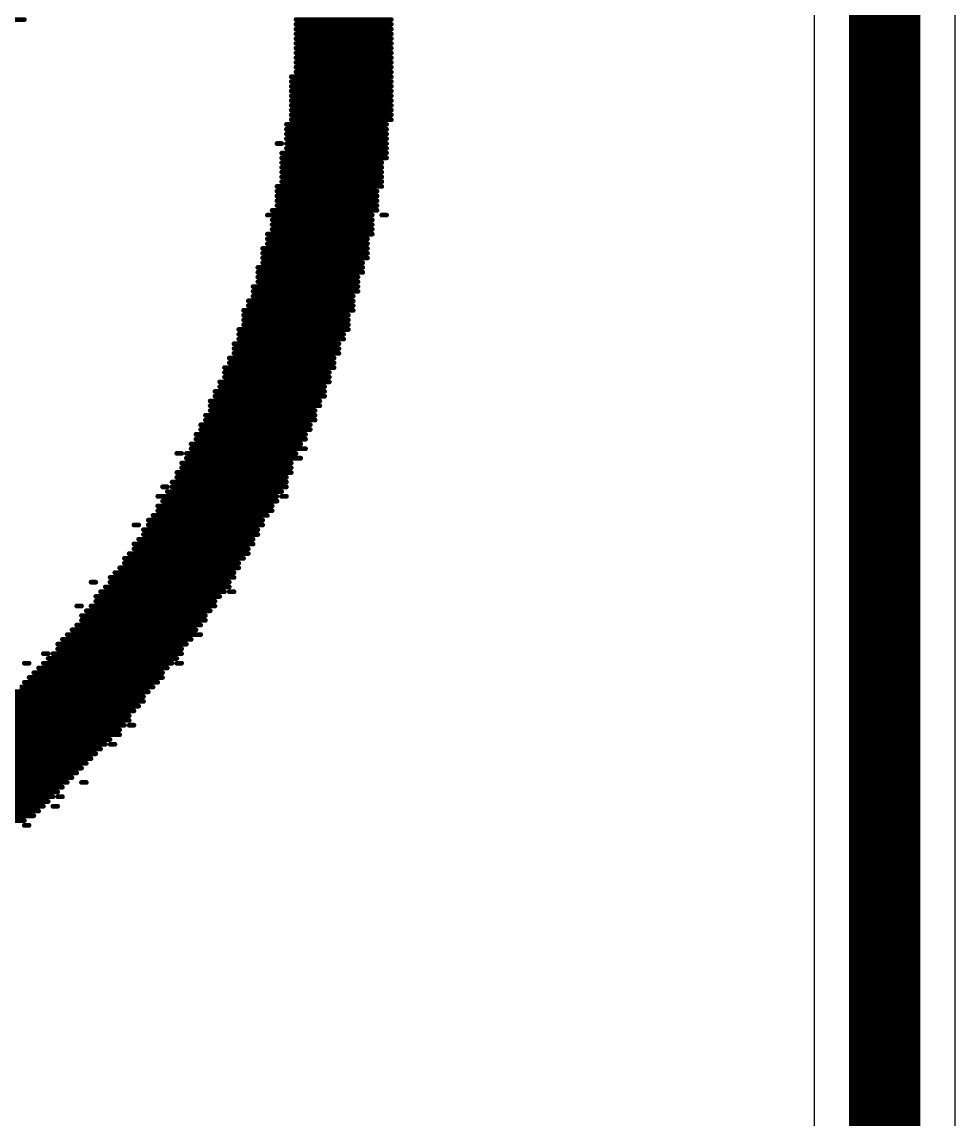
# Model space of a CAD drawing. Header units: inches. Extents: x -0.4 to 12.9, y -0.9 to 6.
# Drawn here: x 0.954 to 1.1497, y 1.9066 to 2.1368 of the extents above; entities that cross this region are included whole.
import ezdxf

# ---------------------------------------------------------------- set-up
doc = ezdxf.new("R2010")
doc.units = ezdxf.units.IN
doc.header["$MEASUREMENT"] = 0
doc.layers.add('Bottom Layer', color=5, linetype='Continuous')
doc.layers.add('Bottom Overlay', color=54, linetype='Continuous')

msp = doc.modelspace()

# ---------------------------------------------------------------- linework, layer by layer
at = {"layer": 'Bottom Layer'}
for p, q in [((1.12017, 2.25595), (1.12017, 1.77005)), ((1.14973, 1.77617), (1.14973, 2.24983))]:
    msp.add_line(p, q, dxfattribs=at)
at = {"layer": 'Bottom Layer', "const_width": 0.015}
msp.add_lwpolyline([(1.13495, 1.77005), (1.13495, 2.25595)], dxfattribs=at)
at = {"layer": 'Bottom Overlay', "const_width": 0.001}
for points in [[(0.77145, 2.13725), (0.95445, 2.13725)], [(1.01145, 2.13725), (1.03145, 2.13725)], [(1.01145, 2.13625), (1.03145, 2.13625)], [(1.01145, 2.13525), (1.03145, 2.13525)], [(1.01145, 2.13425), (1.03145, 2.13425)], [(1.01145, 2.13325), (1.03145, 2.13325)], [(1.01145, 2.13225), (1.03145, 2.13225)], [(1.01145, 2.13125), (1.03145, 2.13125)], [(1.01145, 2.13025), (1.03145, 2.13025)], [(1.01145, 2.12925), (1.03145, 2.12925)], [(1.01145, 2.12825), (1.03145, 2.12825)], [(1.01145, 2.12725), (1.03145, 2.12725)], [(1.01145, 2.12625), (1.03145, 2.12625)], [(1.01045, 2.12525), (1.03145, 2.12525)], [(1.01045, 2.12425), (1.03145, 2.12425)], [(1.01045, 2.12325), (1.03145, 2.12325)], [(1.01045, 2.12225), (1.03145, 2.12225)], [(1.01045, 2.12125), (1.03145, 2.12125)], [(1.01045, 2.12025), (1.03145, 2.12025)], [(1.01045, 2.11925), (1.03145, 2.11925)], [(1.01045, 2.11825), (1.03145, 2.11825)], [(1.01045, 2.11725), (1.03145, 2.11725)], [(1.00945, 2.11525), (1.03045, 2.11525)], [(1.00945, 2.11425), (1.03045, 2.11425)], [(1.01045, 2.11625), (1.03145, 2.11625)], [(1.00945, 2.11325), (1.03045, 2.11325)], [(1.00945, 2.11225), (1.03045, 2.11225)], [(1.00745, 2.11125), (1.00845, 2.11125)], [(1.00945, 2.11125), (1.03045, 2.11125)], [(1.00945, 2.11025), (1.03045, 2.11025)], [(1.00845, 2.10925), (1.03045, 2.10925)], [(1.00845, 2.10825), (1.03045, 2.10825)], [(1.00845, 2.10725), (1.02945, 2.10725)], [(1.00845, 2.10625), (1.02945, 2.10625)], [(1.00845, 2.10525), (1.02945, 2.10525)], [(1.00845, 2.10425), (1.02945, 2.10425)], [(1.00845, 2.10325), (1.02945, 2.10325)], [(1.00745, 2.10225), (1.02945, 2.10225)], [(1.00745, 2.10125), (1.02845, 2.10125)], [(1.00745, 2.10025), (1.02845, 2.10025)], [(1.00745, 2.09925), (1.02845, 2.09925)], [(1.00745, 2.09825), (1.02845, 2.09825)], [(1.00545, 2.09625), (1.02745, 2.09625)], [(1.00645, 2.09725), (1.02845, 2.09725)], [(1.02945, 2.09625), (1.03045, 2.09625)], [(1.00645, 2.09525), (1.02745, 2.09525)], [(1.00645, 2.09425), (1.02745, 2.09425)], [(1.00545, 2.09225), (1.02745, 2.09225)], [(1.00545, 2.09125), (1.02645, 2.09125)], [(1.00645, 2.09325), (1.02745, 2.09325)], [(1.00445, 2.08925), (1.02645, 2.08925)], [(1.00545, 2.09025), (1.02645, 2.09025)], [(1.00445, 2.08825), (1.02645, 2.08825)], [(1.00445, 2.08725), (1.02645, 2.08725)], [(1.00345, 2.08525), (1.02545, 2.08525)], [(1.00445, 2.08625), (1.02545, 2.08625)], [(1.00345, 2.08425), (1.02545, 2.08425)], [(1.00345, 2.08325), (1.02445, 2.08325)], [(1.00345, 2.08225), (1.02445, 2.08225)], [(1.00245, 2.08125), (1.02445, 2.08125)], [(1.00245, 2.08025), (1.02445, 2.08025)], [(1.00145, 2.07825), (1.02345, 2.07825)], [(1.00245, 2.07925), (1.02345, 2.07925)], [(1.00045, 2.07625), (1.02345, 2.07625)], [(1.00045, 2.07525), (1.02245, 2.07525)], [(1.00145, 2.07725), (1.02345, 2.07725)], [(1.00045, 2.07425), (1.02245, 2.07425)], [(1.00045, 2.07325), (1.02245, 2.07325)], [(0.99945, 2.07225), (1.02245, 2.07225)], [(0.99945, 2.07125), (1.02145, 2.07125)], [(0.99845, 2.06925), (1.02045, 2.06925)], [(0.99845, 2.06825), (1.02045, 2.06825)], [(0.99945, 2.07025), (1.02145, 2.07025)], [(0.99745, 2.06625), (1.01945, 2.06625)], [(0.99845, 2.06725), (1.02045, 2.06725)], [(0.99645, 2.06425), (1.01945, 2.06425)], [(0.99745, 2.06525), (1.01945, 2.06525)], [(0.99545, 2.06125), (1.01845, 2.06125)], [(0.99645, 2.06325), (1.01845, 2.06325)], [(0.99645, 2.06225), (1.01845, 2.06225)], [(0.99445, 2.05925), (1.01745, 2.05925)], [(0.99545, 2.06025), (1.01745, 2.06025)], [(0.99345, 2.05725), (1.01645, 2.05725)], [(0.99445, 2.05825), (1.01745, 2.05825)], [(0.99345, 2.05625), (1.01645, 2.05625)], [(0.99345, 2.05525), (1.01545, 2.05525)], [(0.99145, 2.05225), (1.01445, 2.05225)], [(0.99245, 2.05425), (1.01545, 2.05425)], [(0.99245, 2.05325), (1.01545, 2.05325)], [(0.99045, 2.05025), (1.01345, 2.05025)], [(0.99145, 2.05125), (1.01445, 2.05125)], [(0.98945, 2.04825), (1.01245, 2.04825)], [(0.99045, 2.04925), (1.01345, 2.04925)], [(0.98645, 2.04625), (0.98745, 2.04625)], [(0.98845, 2.04625), (1.01145, 2.04625)], [(0.98845, 2.04525), (1.01245, 2.04525)], [(0.98945, 2.04725), (1.01345, 2.04725)], [(0.98745, 2.04425), (1.01045, 2.04425)], [(0.98745, 2.04325), (1.01045, 2.04325)], [(0.98645, 2.04225), (1.01045, 2.04225)], [(0.98645, 2.04125), (1.00945, 2.04125)], [(0.98345, 2.03925), (0.98445, 2.03925)], [(0.98445, 2.03825), (1.00845, 2.03825)], [(0.98545, 2.04025), (1.00945, 2.04025)], [(0.98545, 2.03925), (1.00945, 2.03925)], [(0.98245, 2.03725), (1.00745, 2.03725)], [(0.98345, 2.03625), (1.00745, 2.03625)], [(1.00845, 2.03725), (1.00945, 2.03725)], [(0.98245, 2.03525), (1.00645, 2.03525)], [(0.98245, 2.03425), (1.00645, 2.03425)], [(0.98045, 2.03225), (1.00445, 2.03225)], [(0.98145, 2.03325), (1.00545, 2.03325)], [(0.97745, 2.03125), (0.97845, 2.03125)], [(0.97945, 2.03025), (1.00345, 2.03025)], [(0.97945, 2.02925), (1.00345, 2.02925)], [(0.98045, 2.03125), (1.00445, 2.03125)], [(0.97745, 2.02725), (1.00245, 2.02725)], [(0.97845, 2.02825), (1.00245, 2.02825)], [(0.97645, 2.02525), (1.00145, 2.02525)], [(0.97745, 2.02625), (1.00145, 2.02625)], [(0.97445, 2.02225), (0.99945, 2.02225)], [(0.97545, 2.02425), (1.00045, 2.02425)], [(0.97545, 2.02325), (0.99945, 2.02325)], [(0.97245, 2.02025), (0.99845, 2.02025)], [(0.97345, 2.02125), (0.99845, 2.02125)], [(0.96845, 2.01925), (0.96945, 2.01925)], [(0.97145, 2.01825), (0.99745, 2.01825)], [(0.97245, 2.01925), (0.99745, 2.01925)], [(0.96945, 2.01625), (0.99545, 2.01625)], [(0.96945, 2.01525), (0.99445, 2.01525)], [(0.97045, 2.01725), (0.99645, 2.01725)], [(0.99745, 2.01725), (0.99845, 2.01725)], [(0.96545, 2.01425), (0.96645, 2.01425)], [(0.96745, 2.01325), (0.99345, 2.01325)], [(0.96845, 2.01425), (0.99445, 2.01425)], [(0.96645, 2.01225), (0.99245, 2.01225)], [(0.96645, 2.01125), (0.99245, 2.01125)], [(0.96445, 2.00925), (0.99045, 2.00925)], [(0.96545, 2.01025), (0.99145, 2.01025)], [(0.96145, 2.00625), (0.98845, 2.00625)], [(0.96245, 2.00725), (0.98945, 2.00725)], [(0.96345, 2.00825), (0.99145, 2.00825)], [(0.95845, 2.00425), (0.95945, 2.00425)], [(0.96045, 2.00425), (0.98745, 2.00425)], [(0.96145, 2.00525), (0.98745, 2.00525)], [(0.95445, 2.00225), (0.95545, 2.00225)], [(0.95845, 2.00225), (0.98545, 2.00225)], [(0.95945, 2.00325), (0.98645, 2.00325)], [(0.98645, 2.00225), (0.98745, 2.00225)], [(0.95545, 1.99925), (0.98345, 1.99925)], [(0.95645, 2.00025), (0.98345, 2.00025)], [(0.95745, 2.00125), (0.98445, 2.00125)], [(0.95345, 1.99725), (0.98145, 1.99725)], [(0.95445, 1.99825), (0.98245, 1.99825)], [(0.95145, 1.99525), (0.97945, 1.99525)], [(0.95245, 1.99625), (0.98045, 1.99625)], [(0.94845, 1.99225), (0.97745, 1.99225)], [(0.94945, 1.99325), (0.97845, 1.99325)], [(0.95045, 1.99425), (0.97945, 1.99425)], [(0.94645, 1.99025), (0.97645, 1.99025)], [(0.94745, 1.99125), (0.97645, 1.99125)], [(0.94445, 1.98825), (0.97445, 1.98825)], [(0.94545, 1.98925), (0.97545, 1.98925)], [(0.97645, 1.98925), (0.97745, 1.98925)], [(0.94245, 1.98625), (0.97245, 1.98625)], [(0.94345, 1.98725), (0.97445, 1.98725)], [(0.93945, 1.98425), (0.97045, 1.98425)], [(0.93945, 1.98325), (0.96945, 1.98325)], [(0.94145, 1.98525), (0.97145, 1.98525)], [(0.97245, 1.98525), (0.97345, 1.98525)], [(0.93645, 1.98125), (0.96745, 1.98125)], [(0.93745, 1.98225), (0.96845, 1.98225)], [(0.93445, 1.97925), (0.96545, 1.97925)], [(0.93545, 1.98025), (0.96645, 1.98025)], [(0.93045, 1.97625), (0.96245, 1.97625)], [(0.93145, 1.97725), (0.96345, 1.97725)], [(0.93245, 1.97825), (0.96445, 1.97825)], [(0.96645, 1.97725), (0.96745, 1.97725)], [(0.92745, 1.97425), (0.96045, 1.97425)], [(0.92845, 1.97525), (0.96145, 1.97525)], [(0.96145, 1.97425), (0.96245, 1.97425)], [(0.92445, 1.97225), (0.95845, 1.97225)], [(0.92645, 1.97325), (0.95945, 1.97325)], [(0.96045, 1.97225), (0.96145, 1.97225)], [(0.92045, 1.96925), (0.95445, 1.96925)], [(0.92245, 1.97025), (0.95645, 1.97025)], [(0.92345, 1.97125), (0.95745, 1.97125)], [(0.95445, 1.96825), (0.95545, 1.96825)]]:
    msp.add_lwpolyline(points, dxfattribs=at)
at = {"layer": 'Bottom Overlay', "const_width": 0.0005}
for points in [[(0.9542, 2.13725, 1), (0.9547, 2.13725, 1)], [(1.0112, 2.13725, 1), (1.0117, 2.13725, 1)], [(1.0312, 2.13725, 1), (1.0317, 2.13725, 1)], [(1.0112, 2.13625, 1), (1.0117, 2.13625, 1)], [(1.0112, 2.13525, 1), (1.0117, 2.13525, 1)], [(1.0312, 2.13625, 1), (1.0317, 2.13625, 1)], [(1.0312, 2.13525, 1), (1.0317, 2.13525, 1)], [(1.0112, 2.13425, 1), (1.0117, 2.13425, 1)], [(1.0112, 2.13325, 1), (1.0117, 2.13325, 1)], [(1.0312, 2.13425, 1), (1.0317, 2.13425, 1)], [(1.0312, 2.13325, 1), (1.0317, 2.13325, 1)], [(1.0112, 2.13225, 1), (1.0117, 2.13225, 1)], [(1.0112, 2.13125, 1), (1.0117, 2.13125, 1)], [(1.0312, 2.13225, 1), (1.0317, 2.13225, 1)], [(1.0312, 2.13125, 1), (1.0317, 2.13125, 1)], [(1.0112, 2.13025, 1), (1.0117, 2.13025, 1)], [(1.0112, 2.12925, 1), (1.0117, 2.12925, 1)], [(1.0112, 2.12825, 1), (1.0117, 2.12825, 1)], [(1.0312, 2.13025, 1), (1.0317, 2.13025, 1)], [(1.0312, 2.12925, 1), (1.0317, 2.12925, 1)], [(1.0312, 2.12825, 1), (1.0317, 2.12825, 1)], [(1.0112, 2.12725, 1), (1.0117, 2.12725, 1)], [(1.0112, 2.12625, 1), (1.0117, 2.12625, 1)], [(1.0312, 2.12725, 1), (1.0317, 2.12725, 1)], [(1.0312, 2.12625, 1), (1.0317, 2.12625, 1)], [(1.0102, 2.12525, 1), (1.0107, 2.12525, 1)], [(1.0102, 2.12425, 1), (1.0107, 2.12425, 1)], [(1.0312, 2.12525, 1), (1.0317, 2.12525, 1)], [(1.0312, 2.12425, 1), (1.0317, 2.12425, 1)], [(1.0102, 2.12325, 1), (1.0107, 2.12325, 1)], [(1.0102, 2.12225, 1), (1.0107, 2.12225, 1)], [(1.0102, 2.12125, 1), (1.0107, 2.12125, 1)], [(1.0312, 2.12325, 1), (1.0317, 2.12325, 1)], [(1.0312, 2.12225, 1), (1.0317, 2.12225, 1)], [(1.0312, 2.12125, 1), (1.0317, 2.12125, 1)], [(1.0102, 2.12025, 1), (1.0107, 2.12025, 1)], [(1.0102, 2.11925, 1), (1.0107, 2.11925, 1)], [(1.0312, 2.12025, 1), (1.0317, 2.12025, 1)], [(1.0312, 2.11925, 1), (1.0317, 2.11925, 1)], [(1.0102, 2.11825, 1), (1.0107, 2.11825, 1)], [(1.0102, 2.11725, 1), (1.0107, 2.11725, 1)], [(1.0312, 2.11825, 1), (1.0317, 2.11825, 1)], [(1.0312, 2.11725, 1), (1.0317, 2.11725, 1)], [(1.0092, 2.11525, 1), (1.0097, 2.11525, 1)], [(1.0092, 2.11425, 1), (1.0097, 2.11425, 1)], [(1.0102, 2.11625, 1), (1.0107, 2.11625, 1)], [(1.0302, 2.11525, 1), (1.0307, 2.11525, 1)], [(1.0302, 2.11425, 1), (1.0307, 2.11425, 1)], [(1.0312, 2.11625, 1), (1.0317, 2.11625, 1)], [(1.0092, 2.11325, 1), (1.0097, 2.11325, 1)], [(1.0092, 2.11225, 1), (1.0097, 2.11225, 1)], [(1.0302, 2.11325, 1), (1.0307, 2.11325, 1)], [(1.0302, 2.11225, 1), (1.0307, 2.11225, 1)], [(1.0072, 2.11125, 1), (1.0077, 2.11125, 1)], [(1.0082, 2.11125, 1), (1.0087, 2.11125, 1)], [(1.0092, 2.11125, 1), (1.0097, 2.11125, 1)], [(1.0092, 2.11025, 1), (1.0097, 2.11025, 1)], [(1.0302, 2.11125, 1), (1.0307, 2.11125, 1)], [(1.0302, 2.11025, 1), (1.0307, 2.11025, 1)], [(1.0082, 2.10925, 1), (1.0087, 2.10925, 1)], [(1.0082, 2.10825, 1), (1.0087, 2.10825, 1)], [(1.0302, 2.10925, 1), (1.0307, 2.10925, 1)], [(1.0302, 2.10825, 1), (1.0307, 2.10825, 1)], [(1.0082, 2.10725, 1), (1.0087, 2.10725, 1)], [(1.0082, 2.10625, 1), (1.0087, 2.10625, 1)], [(1.0082, 2.10525, 1), (1.0087, 2.10525, 1)], [(1.0292, 2.10725, 1), (1.0297, 2.10725, 1)], [(1.0292, 2.10625, 1), (1.0297, 2.10625, 1)], [(1.0292, 2.10525, 1), (1.0297, 2.10525, 1)], [(1.0082, 2.10425, 1), (1.0087, 2.10425, 1)], [(1.0082, 2.10325, 1), (1.0087, 2.10325, 1)], [(1.0292, 2.10425, 1), (1.0297, 2.10425, 1)], [(1.0292, 2.10325, 1), (1.0297, 2.10325, 1)], [(1.0072, 2.10225, 1), (1.0077, 2.10225, 1)], [(1.0072, 2.10125, 1), (1.0077, 2.10125, 1)], [(1.0282, 2.10125, 1), (1.0287, 2.10125, 1)], [(1.0292, 2.10225, 1), (1.0297, 2.10225, 1)], [(1.0072, 2.10025, 1), (1.0077, 2.10025, 1)], [(1.0072, 2.09925, 1), (1.0077, 2.09925, 1)], [(1.0072, 2.09825, 1), (1.0077, 2.09825, 1)], [(1.0282, 2.10025, 1), (1.0287, 2.10025, 1)], [(1.0282, 2.09925, 1), (1.0287, 2.09925, 1)], [(1.0282, 2.09825, 1), (1.0287, 2.09825, 1)], [(1.0052, 2.09625, 1), (1.0057, 2.09625, 1)], [(1.0062, 2.09725, 1), (1.0067, 2.09725, 1)], [(1.0272, 2.09625, 1), (1.0277, 2.09625, 1)], [(1.0282, 2.09725, 1), (1.0287, 2.09725, 1)], [(1.0292, 2.09625, 1), (1.0297, 2.09625, 1)], [(1.0302, 2.09625, 1), (1.0307, 2.09625, 1)], [(1.0062, 2.09525, 1), (1.0067, 2.09525, 1)], [(1.0062, 2.09425, 1), (1.0067, 2.09425, 1)], [(1.0272, 2.09525, 1), (1.0277, 2.09525, 1)], [(1.0272, 2.09425, 1), (1.0277, 2.09425, 1)], [(1.0052, 2.09225, 1), (1.0057, 2.09225, 1)], [(1.0052, 2.09125, 1), (1.0057, 2.09125, 1)], [(1.0062, 2.09325, 1), (1.0067, 2.09325, 1)], [(1.0262, 2.09125, 1), (1.0267, 2.09125, 1)], [(1.0272, 2.09325, 1), (1.0277, 2.09325, 1)], [(1.0272, 2.09225, 1), (1.0277, 2.09225, 1)], [(1.0042, 2.08925, 1), (1.0047, 2.08925, 1)], [(1.0052, 2.09025, 1), (1.0057, 2.09025, 1)], [(1.0262, 2.09025, 1), (1.0267, 2.09025, 1)], [(1.0262, 2.08925, 1), (1.0267, 2.08925, 1)], [(1.0042, 2.08825, 1), (1.0047, 2.08825, 1)], [(1.0042, 2.08725, 1), (1.0047, 2.08725, 1)], [(1.0262, 2.08825, 1), (1.0267, 2.08825, 1)], [(1.0262, 2.08725, 1), (1.0267, 2.08725, 1)], [(1.0032, 2.08525, 1), (1.0037, 2.08525, 1)], [(1.0042, 2.08625, 1), (1.0047, 2.08625, 1)], [(1.0252, 2.08625, 1), (1.0257, 2.08625, 1)], [(1.0252, 2.08525, 1), (1.0257, 2.08525, 1)], [(1.0032, 2.08425, 1), (1.0037, 2.08425, 1)], [(1.0032, 2.08325, 1), (1.0037, 2.08325, 1)], [(1.0032, 2.08225, 1), (1.0037, 2.08225, 1)], [(1.0242, 2.08325, 1), (1.0247, 2.08325, 1)], [(1.0242, 2.08225, 1), (1.0247, 2.08225, 1)], [(1.0252, 2.08425, 1), (1.0257, 2.08425, 1)], [(1.0022, 2.08125, 1), (1.0027, 2.08125, 1)], [(1.0022, 2.08025, 1), (1.0027, 2.08025, 1)], [(1.0242, 2.08125, 1), (1.0247, 2.08125, 1)], [(1.0242, 2.08025, 1), (1.0247, 2.08025, 1)], [(1.0012, 2.07825, 1), (1.0017, 2.07825, 1)], [(1.0022, 2.07925, 1), (1.0027, 2.07925, 1)], [(1.0232, 2.07925, 1), (1.0237, 2.07925, 1)], [(1.0232, 2.07825, 1), (1.0237, 2.07825, 1)], [(1.0002, 2.07625, 1), (1.0007, 2.07625, 1)], [(1.0002, 2.07525, 1), (1.0007, 2.07525, 1)], [(1.0012, 2.07725, 1), (1.0017, 2.07725, 1)], [(1.0222, 2.07525, 1), (1.0227, 2.07525, 1)], [(1.0232, 2.07725, 1), (1.0237, 2.07725, 1)], [(1.0232, 2.07625, 1), (1.0237, 2.07625, 1)], [(1.0002, 2.07425, 1), (1.0007, 2.07425, 1)], [(1.0002, 2.07325, 1), (1.0007, 2.07325, 1)], [(1.0222, 2.07425, 1), (1.0227, 2.07425, 1)], [(1.0222, 2.07325, 1), (1.0227, 2.07325, 1)], [(0.9992, 2.07225, 1), (0.9997, 2.07225, 1)], [(0.9992, 2.07125, 1), (0.9997, 2.07125, 1)], [(1.0212, 2.07125, 1), (1.0217, 2.07125, 1)], [(1.0222, 2.07225, 1), (1.0227, 2.07225, 1)], [(0.9982, 2.06925, 1), (0.9987, 2.06925, 1)], [(0.9982, 2.06825, 1), (0.9987, 2.06825, 1)], [(0.9992, 2.07025, 1), (0.9997, 2.07025, 1)], [(1.0202, 2.06925, 1), (1.0207, 2.06925, 1)], [(1.0202, 2.06825, 1), (1.0207, 2.06825, 1)], [(1.0212, 2.07025, 1), (1.0217, 2.07025, 1)], [(0.9972, 2.06625, 1), (0.9977, 2.06625, 1)], [(0.9982, 2.06725, 1), (0.9987, 2.06725, 1)], [(1.0192, 2.06625, 1), (1.0197, 2.06625, 1)], [(1.0202, 2.06725, 1), (1.0207, 2.06725, 1)], [(0.9962, 2.06425, 1), (0.9967, 2.06425, 1)], [(0.9972, 2.06525, 1), (0.9977, 2.06525, 1)], [(1.0192, 2.06525, 1), (1.0197, 2.06525, 1)], [(1.0192, 2.06425, 1), (1.0197, 2.06425, 1)], [(0.9952, 2.06125, 1), (0.9957, 2.06125, 1)], [(0.9962, 2.06325, 1), (0.9967, 2.06325, 1)], [(0.9962, 2.06225, 1), (0.9967, 2.06225, 1)], [(1.0182, 2.06325, 1), (1.0187, 2.06325, 1)], [(1.0182, 2.06225, 1), (1.0187, 2.06225, 1)], [(1.0182, 2.06125, 1), (1.0187, 2.06125, 1)], [(0.9942, 2.05925, 1), (0.9947, 2.05925, 1)], [(0.9952, 2.06025, 1), (0.9957, 2.06025, 1)], [(1.0172, 2.06025, 1), (1.0177, 2.06025, 1)], [(1.0172, 2.05925, 1), (1.0177, 2.05925, 1)], [(0.9932, 2.05725, 1), (0.9937, 2.05725, 1)], [(0.9942, 2.05825, 1), (0.9947, 2.05825, 1)], [(1.0162, 2.05725, 1), (1.0167, 2.05725, 1)], [(1.0172, 2.05825, 1), (1.0177, 2.05825, 1)], [(0.9932, 2.05625, 1), (0.9937, 2.05625, 1)], [(0.9932, 2.05525, 1), (0.9937, 2.05525, 1)], [(1.0152, 2.05525, 1), (1.0157, 2.05525, 1)], [(1.0162, 2.05625, 1), (1.0167, 2.05625, 1)], [(0.9912, 2.05225, 1), (0.9917, 2.05225, 1)], [(0.9922, 2.05425, 1), (0.9927, 2.05425, 1)], [(0.9922, 2.05325, 1), (0.9927, 2.05325, 1)], [(1.0142, 2.05225, 1), (1.0147, 2.05225, 1)], [(1.0152, 2.05425, 1), (1.0157, 2.05425, 1)], [(1.0152, 2.05325, 1), (1.0157, 2.05325, 1)], [(0.9902, 2.05025, 1), (0.9907, 2.05025, 1)], [(0.9912, 2.05125, 1), (0.9917, 2.05125, 1)], [(1.0132, 2.05025, 1), (1.0137, 2.05025, 1)], [(1.0142, 2.05125, 1), (1.0147, 2.05125, 1)], [(0.9892, 2.04825, 1), (0.9897, 2.04825, 1)], [(0.9902, 2.04925, 1), (0.9907, 2.04925, 1)], [(1.0122, 2.04825, 1), (1.0127, 2.04825, 1)], [(1.0132, 2.04925, 1), (1.0137, 2.04925, 1)], [(0.9862, 2.04625, 1), (0.9867, 2.04625, 1)], [(0.9872, 2.04625, 1), (0.9877, 2.04625, 1)], [(0.9882, 2.04625, 1), (0.9887, 2.04625, 1)], [(0.9882, 2.04525, 1), (0.9887, 2.04525, 1)], [(0.9892, 2.04725, 1), (0.9897, 2.04725, 1)], [(1.0112, 2.04625, 1), (1.0117, 2.04625, 1)], [(1.0122, 2.04525, 1), (1.0127, 2.04525, 1)], [(1.0132, 2.04725, 1), (1.0137, 2.04725, 1)], [(0.9872, 2.04425, 1), (0.9877, 2.04425, 1)], [(0.9872, 2.04325, 1), (0.9877, 2.04325, 1)], [(1.0102, 2.04425, 1), (1.0107, 2.04425, 1)], [(1.0102, 2.04325, 1), (1.0107, 2.04325, 1)], [(0.9862, 2.04225, 1), (0.9867, 2.04225, 1)], [(0.9862, 2.04125, 1), (0.9867, 2.04125, 1)], [(1.0092, 2.04125, 1), (1.0097, 2.04125, 1)], [(1.0102, 2.04225, 1), (1.0107, 2.04225, 1)], [(0.9832, 2.03925, 1), (0.9837, 2.03925, 1)], [(0.9842, 2.03925, 1), (0.9847, 2.03925, 1)], [(0.9842, 2.03825, 1), (0.9847, 2.03825, 1)], [(0.9852, 2.04025, 1), (0.9857, 2.04025, 1)], [(0.9852, 2.03925, 1), (0.9857, 2.03925, 1)], [(1.0082, 2.03825, 1), (1.0087, 2.03825, 1)], [(1.0092, 2.04025, 1), (1.0097, 2.04025, 1)], [(1.0092, 2.03925, 1), (1.0097, 2.03925, 1)], [(0.9822, 2.03725, 1), (0.9827, 2.03725, 1)], [(0.9832, 2.03625, 1), (0.9837, 2.03625, 1)], [(1.0072, 2.03725, 1), (1.0077, 2.03725, 1)], [(1.0072, 2.03625, 1), (1.0077, 2.03625, 1)], [(1.0082, 2.03725, 1), (1.0087, 2.03725, 1)], [(1.0092, 2.03725, 1), (1.0097, 2.03725, 1)], [(0.9822, 2.03525, 1), (0.9827, 2.03525, 1)], [(0.9822, 2.03425, 1), (0.9827, 2.03425, 1)], [(1.0062, 2.03525, 1), (1.0067, 2.03525, 1)], [(1.0062, 2.03425, 1), (1.0067, 2.03425, 1)], [(0.9802, 2.03225, 1), (0.9807, 2.03225, 1)], [(0.9812, 2.03325, 1), (0.9817, 2.03325, 1)], [(1.0042, 2.03225, 1), (1.0047, 2.03225, 1)], [(1.0052, 2.03325, 1), (1.0057, 2.03325, 1)], [(0.9772, 2.03125, 1), (0.9777, 2.03125, 1)], [(0.9782, 2.03125, 1), (0.9787, 2.03125, 1)], [(0.9792, 2.03025, 1), (0.9797, 2.03025, 1)], [(0.9792, 2.02925, 1), (0.9797, 2.02925, 1)], [(0.9802, 2.03125, 1), (0.9807, 2.03125, 1)], [(1.0032, 2.03025, 1), (1.0037, 2.03025, 1)], [(1.0032, 2.02925, 1), (1.0037, 2.02925, 1)], [(1.0042, 2.03125, 1), (1.0047, 2.03125, 1)], [(0.9772, 2.02725, 1), (0.9777, 2.02725, 1)], [(0.9782, 2.02825, 1), (0.9787, 2.02825, 1)], [(1.0022, 2.02825, 1), (1.0027, 2.02825, 1)], [(1.0022, 2.02725, 1), (1.0027, 2.02725, 1)], [(0.9762, 2.02525, 1), (0.9767, 2.02525, 1)], [(0.9772, 2.02625, 1), (0.9777, 2.02625, 1)], [(1.0012, 2.02625, 1), (1.0017, 2.02625, 1)], [(1.0012, 2.02525, 1), (1.0017, 2.02525, 1)], [(0.9742, 2.02225, 1), (0.9747, 2.02225, 1)], [(0.9752, 2.02425, 1), (0.9757, 2.02425, 1)], [(0.9752, 2.02325, 1), (0.9757, 2.02325, 1)], [(0.9992, 2.02325, 1), (0.9997, 2.02325, 1)], [(0.9992, 2.02225, 1), (0.9997, 2.02225, 1)], [(1.0002, 2.02425, 1), (1.0007, 2.02425, 1)], [(0.9722, 2.02025, 1), (0.9727, 2.02025, 1)], [(0.9732, 2.02125, 1), (0.9737, 2.02125, 1)], [(0.9982, 2.02125, 1), (0.9987, 2.02125, 1)], [(0.9982, 2.02025, 1), (0.9987, 2.02025, 1)], [(0.9682, 2.01925, 1), (0.9687, 2.01925, 1)], [(0.9692, 2.01925, 1), (0.9697, 2.01925, 1)], [(0.9712, 2.01825, 1), (0.9717, 2.01825, 1)], [(0.9722, 2.01925, 1), (0.9727, 2.01925, 1)], [(0.9972, 2.01925, 1), (0.9977, 2.01925, 1)], [(0.9972, 2.01825, 1), (0.9977, 2.01825, 1)], [(0.9692, 2.01625, 1), (0.9697, 2.01625, 1)], [(0.9692, 2.01525, 1), (0.9697, 2.01525, 1)], [(0.9702, 2.01725, 1), (0.9707, 2.01725, 1)], [(0.9942, 2.01525, 1), (0.9947, 2.01525, 1)], [(0.9952, 2.01625, 1), (0.9957, 2.01625, 1)], [(0.9962, 2.01725, 1), (0.9967, 2.01725, 1)], [(0.9972, 2.01725, 1), (0.9977, 2.01725, 1)], [(0.9982, 2.01725, 1), (0.9987, 2.01725, 1)], [(0.9652, 2.01425, 1), (0.9657, 2.01425, 1)], [(0.9662, 2.01425, 1), (0.9667, 2.01425, 1)], [(0.9672, 2.01325, 1), (0.9677, 2.01325, 1)], [(0.9682, 2.01425, 1), (0.9687, 2.01425, 1)], [(0.9932, 2.01325, 1), (0.9937, 2.01325, 1)], [(0.9942, 2.01425, 1), (0.9947, 2.01425, 1)], [(0.9662, 2.01225, 1), (0.9667, 2.01225, 1)], [(0.9662, 2.01125, 1), (0.9667, 2.01125, 1)], [(0.9922, 2.01225, 1), (0.9927, 2.01225, 1)], [(0.9922, 2.01125, 1), (0.9927, 2.01125, 1)], [(0.9642, 2.00925, 1), (0.9647, 2.00925, 1)], [(0.9652, 2.01025, 1), (0.9657, 2.01025, 1)], [(0.9902, 2.00925, 1), (0.9907, 2.00925, 1)], [(0.9912, 2.01025, 1), (0.9917, 2.01025, 1)], [(0.9612, 2.00625, 1), (0.9617, 2.00625, 1)], [(0.9622, 2.00725, 1), (0.9627, 2.00725, 1)], [(0.9632, 2.00825, 1), (0.9637, 2.00825, 1)], [(0.9882, 2.00625, 1), (0.9887, 2.00625, 1)], [(0.9892, 2.00725, 1), (0.9897, 2.00725, 1)], [(0.9912, 2.00825, 1), (0.9917, 2.00825, 1)], [(0.9582, 2.00425, 1), (0.9587, 2.00425, 1)], [(0.9592, 2.00425, 1), (0.9597, 2.00425, 1)], [(0.9602, 2.00425, 1), (0.9607, 2.00425, 1)], [(0.9612, 2.00525, 1), (0.9617, 2.00525, 1)], [(0.9872, 2.00525, 1), (0.9877, 2.00525, 1)], [(0.9872, 2.00425, 1), (0.9877, 2.00425, 1)], [(0.9542, 2.00225, 1), (0.9547, 2.00225, 1)], [(0.9552, 2.00225, 1), (0.9557, 2.00225, 1)], [(0.9582, 2.00225, 1), (0.9587, 2.00225, 1)], [(0.9592, 2.00325, 1), (0.9597, 2.00325, 1)], [(0.9852, 2.00225, 1), (0.9857, 2.00225, 1)], [(0.9862, 2.00325, 1), (0.9867, 2.00325, 1)], [(0.9862, 2.00225, 1), (0.9867, 2.00225, 1)], [(0.9872, 2.00225, 1), (0.9877, 2.00225, 1)], [(0.9552, 1.99925, 1), (0.9557, 1.99925, 1)], [(0.9562, 2.00025, 1), (0.9567, 2.00025, 1)], [(0.9572, 2.00125, 1), (0.9577, 2.00125, 1)], [(0.9832, 2.00025, 1), (0.9837, 2.00025, 1)], [(0.9832, 1.99925, 1), (0.9837, 1.99925, 1)], [(0.9842, 2.00125, 1), (0.9847, 2.00125, 1)], [(0.9542, 1.99825, 1), (0.9547, 1.99825, 1)], [(0.9812, 1.99725, 1), (0.9817, 1.99725, 1)], [(0.9822, 1.99825, 1), (0.9827, 1.99825, 1)], [(0.9792, 1.99525, 1), (0.9797, 1.99525, 1)], [(0.9802, 1.99625, 1), (0.9807, 1.99625, 1)], [(0.9772, 1.99225, 1), (0.9777, 1.99225, 1)], [(0.9782, 1.99325, 1), (0.9787, 1.99325, 1)], [(0.9792, 1.99425, 1), (0.9797, 1.99425, 1)], [(0.9762, 1.99125, 1), (0.9767, 1.99125, 1)], [(0.9762, 1.99025, 1), (0.9767, 1.99025, 1)], [(0.9742, 1.98825, 1), (0.9747, 1.98825, 1)], [(0.9752, 1.98925, 1), (0.9757, 1.98925, 1)], [(0.9762, 1.98925, 1), (0.9767, 1.98925, 1)], [(0.9772, 1.98925, 1), (0.9777, 1.98925, 1)], [(0.9722, 1.98625, 1), (0.9727, 1.98625, 1)], [(0.9742, 1.98725, 1), (0.9747, 1.98725, 1)], [(0.9692, 1.98325, 1), (0.9697, 1.98325, 1)], [(0.9702, 1.98425, 1), (0.9707, 1.98425, 1)], [(0.9712, 1.98525, 1), (0.9717, 1.98525, 1)], [(0.9722, 1.98525, 1), (0.9727, 1.98525, 1)], [(0.9732, 1.98525, 1), (0.9737, 1.98525, 1)], [(0.9672, 1.98125, 1), (0.9677, 1.98125, 1)], [(0.9682, 1.98225, 1), (0.9687, 1.98225, 1)], [(0.9652, 1.97925, 1), (0.9657, 1.97925, 1)], [(0.9662, 1.98025, 1), (0.9667, 1.98025, 1)], [(0.9622, 1.97625, 1), (0.9627, 1.97625, 1)], [(0.9632, 1.97725, 1), (0.9637, 1.97725, 1)], [(0.9642, 1.97825, 1), (0.9647, 1.97825, 1)], [(0.9662, 1.97725, 1), (0.9667, 1.97725, 1)], [(0.9672, 1.97725, 1), (0.9677, 1.97725, 1)], [(0.9602, 1.97425, 1), (0.9607, 1.97425, 1)], [(0.9612, 1.97525, 1), (0.9617, 1.97525, 1)], [(0.9612, 1.97425, 1), (0.9617, 1.97425, 1)], [(0.9622, 1.97425, 1), (0.9627, 1.97425, 1)], [(0.9582, 1.97225, 1), (0.9587, 1.97225, 1)], [(0.9592, 1.97325, 1), (0.9597, 1.97325, 1)], [(0.9602, 1.97225, 1), (0.9607, 1.97225, 1)], [(0.9612, 1.97225, 1), (0.9617, 1.97225, 1)], [(0.9542, 1.96925, 1), (0.9547, 1.96925, 1)], [(0.9562, 1.97025, 1), (0.9567, 1.97025, 1)], [(0.9572, 1.97125, 1), (0.9577, 1.97125, 1)], [(0.9542, 1.96825, 1), (0.9547, 1.96825, 1)], [(0.9552, 1.96825, 1), (0.9557, 1.96825, 1)]]:
    msp.add_lwpolyline(points, format="xyb", close=True, dxfattribs=at)

doc.saveas('drawing.dxf')
